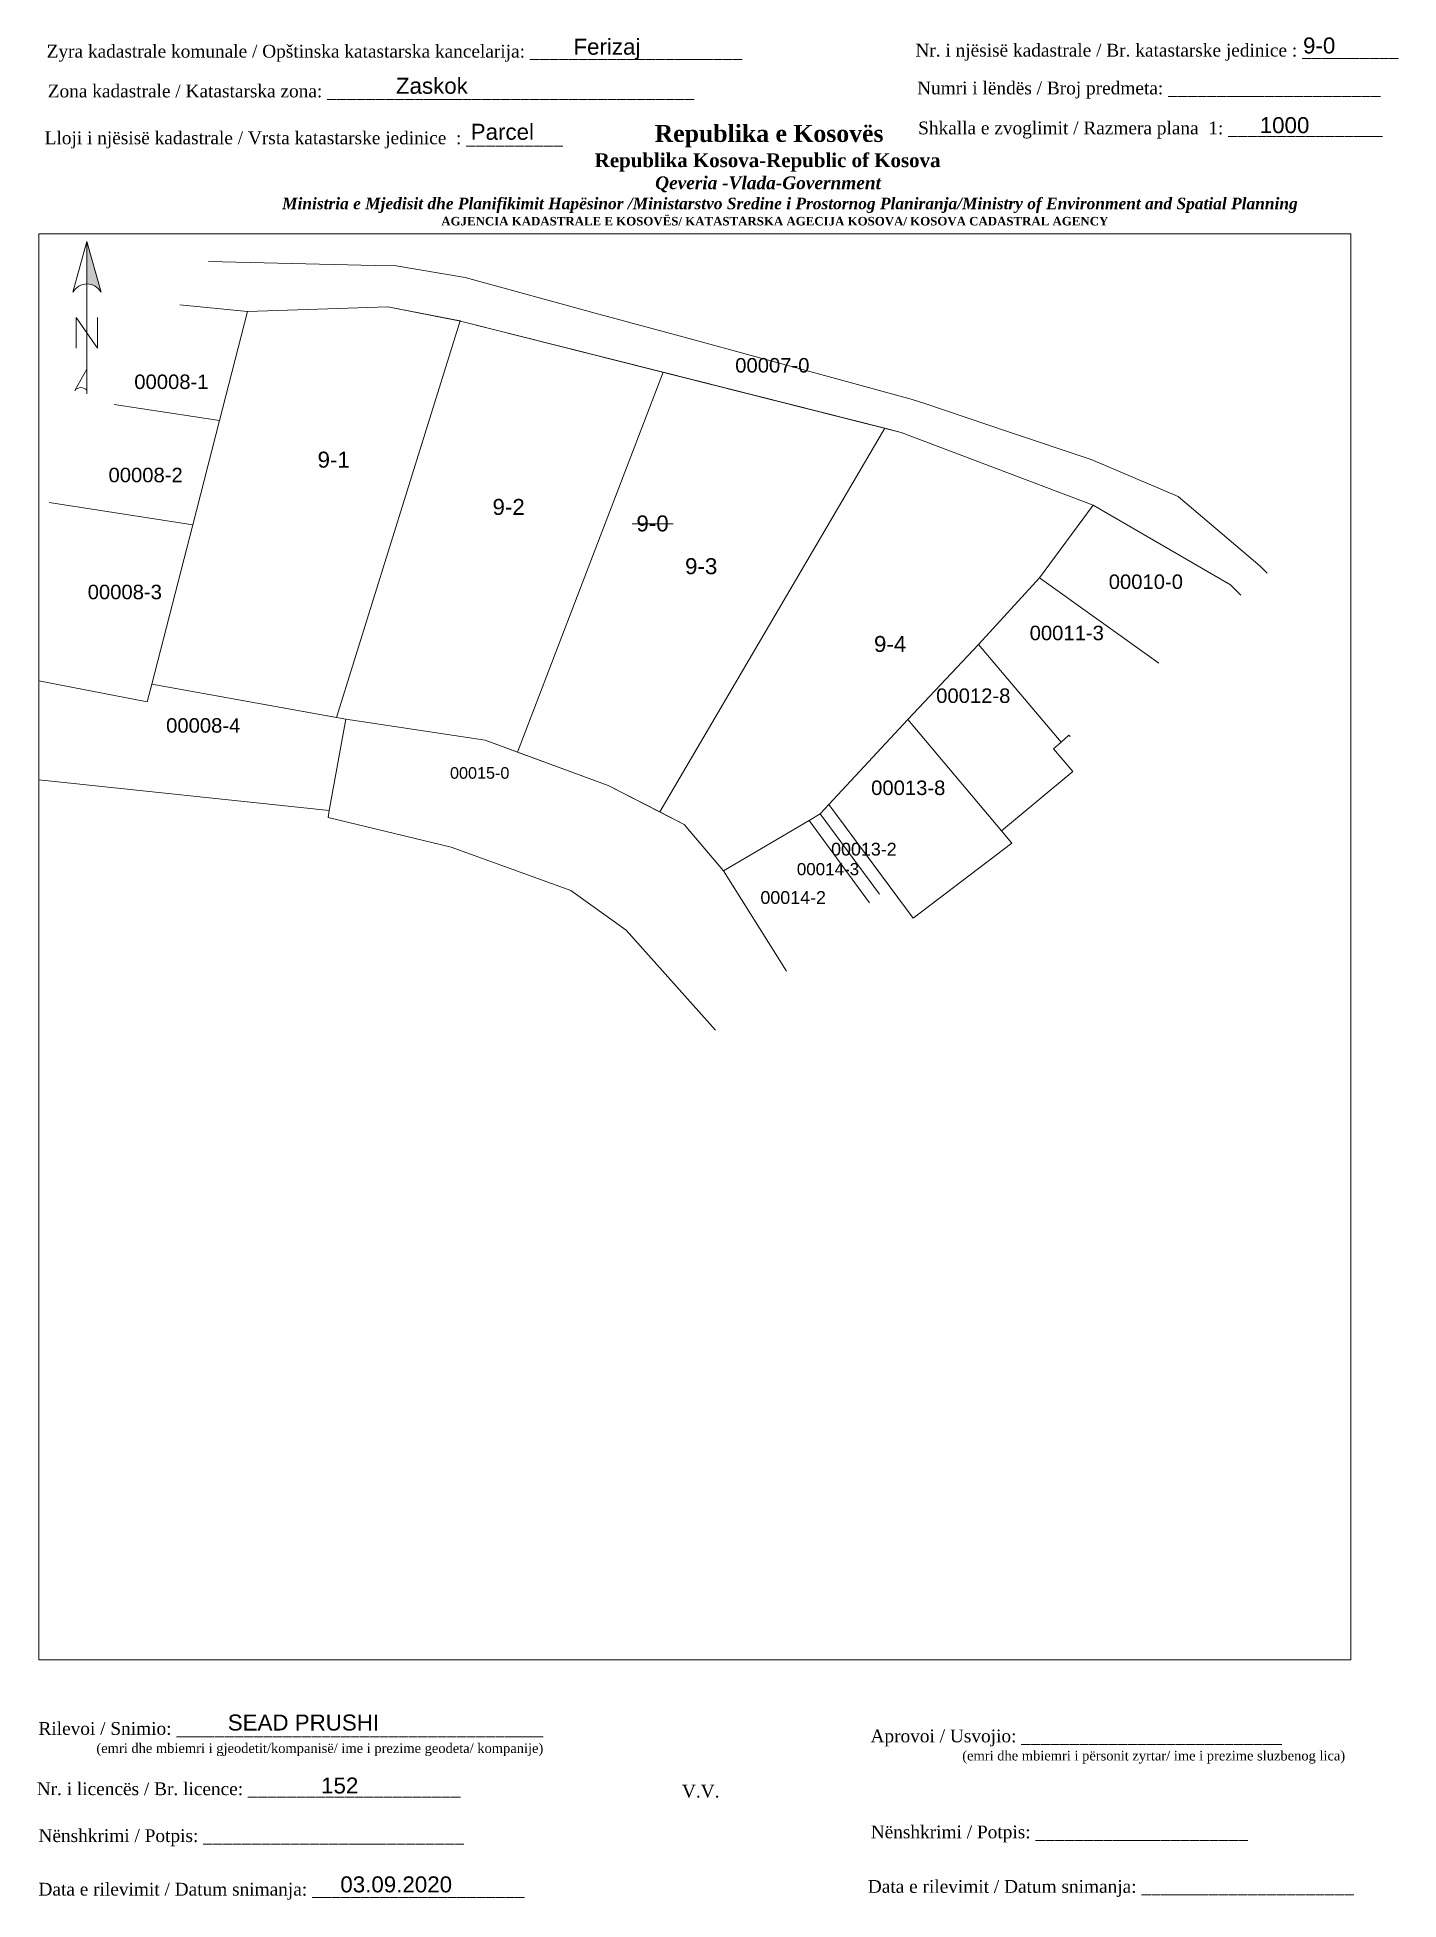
# Paper-space layout '9-0' of a CAD drawing. Header units: metres. Extents: x 0 to 213, y 0 to 292.
# The model-space entities are those that its viewports show. They can reach past a viewport. Long polylines and large blocks are cut down to what shows.
import ezdxf
from ezdxf.enums import TextEntityAlignment as Align

# ---------------------------------------------------------------- set-up
doc = ezdxf.new("R2010")
doc.units = ezdxf.units.M
doc.layers.get('0').update_dxf_attribs({"lineweight": 0})
for name, color, linetype, lineweight in [('Korniza e jashtme', 7, 'Continuous', 0), ('Korniza e jashtme txt', 7, 'Continuous', 0), ('nr parc fqinj', 8, 'Continuous', 0), ('Nr Parceles Baze', 7, 'Continuous', 0), ('Nr-Ri', 1, 'Continuous', 0), ('Par-Re', 1, 'Continuous', 0), ('parc fqinje', 8, 'Continuous', 0)]:
    doc.layers.add(name, color=color, linetype=linetype, lineweight=lineweight)
doc.styles.get("Standard").update_dxf_attribs({"font": 'arial.ttf'})

# ---------------------------------------------------------------- blocks, each defined once
blk = doc.blocks.new('*U54')
at = {"linetype": 'ByBlock', "lineweight": -2}
blk.add_hatch(color=0, dxfattribs=at).paths.add_polyline_path([(0, 562), (0, 301, -0.269143), (87, 250)])
at = {"color": 0, "linetype": 'ByBlock', "lineweight": -2}
for points in [[(87, 250, 0.580323), (-87, 250), (0, 562), (87, 250), (0, 562), (0, 300)], [(0, -356, 0.5), (-75, -356), (0, -225)]]:
    blk.add_lwpolyline(points, format="xyb", dxfattribs=at)
for points in [[(0, -375), (0, 562)], [(-66, -94), (-66, 94), (66, -94), (66, 94)]]:
    blk.add_lwpolyline(points, dxfattribs=at)
blk = doc.blocks.new('ACMAP_ANN_TEMPLATE_PIN-SUN')
blk.add_attdef('PIN', text='', height=2).set_placement((366708.21, 310584.18), align=Align.MIDDLE)

msp = doc.modelspace()

# ---------------------------------------------------------------- linework, layer by layer
at = {"layer": 'Par-Re', "flags": 128}
for points in [[(7511601.06, 4691044.5), (7511589.75, 4691046.71), (7511567.83, 4691046), (7511563.44, 4691028.95), (7511559.24, 4691012.61), (7511552.83, 4690987.71), (7511581.72, 4690982.51)], [(7511632.81, 4691036.49), (7511601.15, 4691044.48), (7511601.06, 4691044.5), (7511581.72, 4690982.51), (7511583.19, 4690982.25), (7511604.99, 4690978.92), (7511610.04, 4690977.06)], [(7511667.49, 4691027.73), (7511632.81, 4691036.49), (7511610.04, 4690977.06), (7511624.2, 4690971.85), (7511632.3, 4690967.73)], [(7511682.14, 4690993.89), (7511691.69, 4691004.34), (7511700.07, 4691015.69), (7511670.05, 4691027.08), (7511667.49, 4691027.73), (7511632.3, 4690967.73), (7511636.13, 4690965.78), (7511642.27, 4690958.52), (7511655.66, 4690966.39), (7511657.38, 4690967.4), (7511658.74, 4690968.87), (7511671.1, 4690982.2)]]:
    msp.add_lwpolyline(points, close=True, dxfattribs=at)
msp.add_lwpolyline([(7511627.96, 4691012.75), (7511634.38, 4691012.75)], dxfattribs=at)
at = {"layer": 'parc fqinje'}
for points in [[(7511561.71, 4691053.77), (7511587.76, 4691053.19), (7511591.07, 4691053.11), (7511601.84, 4691051.28), (7511622.77, 4691045.58), (7511636.09, 4691041.96), (7511671.62, 4691032.28), (7511673.73, 4691031.57), (7511686.84, 4691027.18), (7511699.79, 4691022.84), (7511713.37, 4691017.03), (7511726.22, 4691006.14), (7511727.32, 4691005.05)], [(7511557.25, 4691047.02), (7511567.83, 4691046), (7511563.44, 4691028.95), (7511546.95, 4691031.46)], [(7511723.19, 4691001.63), (7511721.55, 4691003.22), (7511700.07, 4691015.69), (7511670.05, 4691027.08), (7511601.15, 4691044.48), (7511589.75, 4691046.71), (7511567.83, 4691046), (7511557.25, 4691047.02)], [(7511546.95, 4691031.46), (7511563.44, 4691028.95), (7511559.24, 4691012.61), (7511536.8, 4691016.13)], [(7511536.8, 4691016.13), (7511559.24, 4691012.61), (7511552.83, 4690987.71), (7511552.1, 4690984.93), (7511529.27, 4690989.4)], [(7511710.34, 4690990.99), (7511691.69, 4691004.34), (7511700.07, 4691015.69), (7511721.55, 4691003.22), (7511723.19, 4691001.63)], [(7511696.46, 4690979.5), (7511696.27, 4690979.72), (7511695.08, 4690978.64), (7511682.14, 4690993.89), (7511691.69, 4691004.34), (7511710.34, 4690990.99)], [(7511529.27, 4690989.4), (7511552.1, 4690984.93), (7511552.83, 4690987.71), (7511583.19, 4690982.25), (7511580.57, 4690967.92), (7511528.82, 4690973.44)], [(7511640.99, 4690933.58), (7511627.03, 4690949.21), (7511618.36, 4690955.42), (7511599.68, 4690962.22), (7511580.42, 4690966.84), (7511580.57, 4690967.92), (7511583.19, 4690982.25), (7511604.99, 4690978.92), (7511624.2, 4690971.85), (7511636.13, 4690965.78), (7511642.27, 4690958.52), (7511652.13, 4690942.8)], [(7511652.13, 4690942.8), (7511642.27, 4690958.52), (7511655.66, 4690966.39), (7511665.09, 4690953.52)], [(7511665.09, 4690953.52), (7511655.66, 4690966.39), (7511657.38, 4690967.4), (7511666.67, 4690954.84)], [(7511666.67, 4690954.84), (7511657.38, 4690967.4), (7511658.74, 4690968.87), (7511668.2, 4690956.1)]]:
    msp.add_lwpolyline(points, dxfattribs=at)
for points in [[(7511695.08, 4690978.64), (7511693.9, 4690977.57), (7511696.9, 4690974.03), (7511685.73, 4690964.79), (7511671.1, 4690982.2), (7511682.14, 4690993.89), (7511695.08, 4690978.64)], [(7511687.36, 4690962.85), (7511671.91, 4690951.1), (7511658.74, 4690968.87), (7511671.1, 4690982.2), (7511685.73, 4690964.79), (7511687.36, 4690962.85)]]:
    msp.add_lwpolyline(points, close=True, dxfattribs=at)

# ---------------------------------------------------------------- block references
at = {"layer": 'nr parc fqinj'}
ref = msp.add_blockref('ACMAP_ANN_TEMPLATE_PIN-SUN', (7179281.76, 4409614.8), dxfattribs=dict(at, xscale=0.9060995658761647, yscale=0.9060995658761647, zscale=0.9060995658761647))
ref.add_attrib('PIN', '00008-1', dxfattribs={"layer": '0', "height": 2.265}).set_placement((7511555.91, 4691034.99), align=Align.MIDDLE)
ref = msp.add_blockref('ACMAP_ANN_TEMPLATE_PIN-SUN', (7179375.75, 4409617.37), dxfattribs=dict(at, xscale=0.9060995658761647, yscale=0.9060995658761647, zscale=0.9060995658761647))
ref.add_attrib('PIN', '00007-0', dxfattribs={"layer": '0', "height": 2.265}).set_placement((7511649.9, 4691037.57), align=Align.MIDDLE)
ref = msp.add_blockref('ACMAP_ANN_TEMPLATE_PIN-SUN', (7179277.73, 4409600.21), dxfattribs=dict(at, xscale=0.9060995658761647, yscale=0.9060995658761647, zscale=0.9060995658761647))
ref.add_attrib('PIN', '00008-2', dxfattribs={"layer": '0', "height": 2.265}).set_placement((7511551.88, 4691020.41), align=Align.MIDDLE)
ref = msp.add_blockref('ACMAP_ANN_TEMPLATE_PIN-SUN', (7179434.17, 4409583.53), dxfattribs=dict(at, xscale=0.9060995658761647, yscale=0.9060995658761647, zscale=0.9060995658761647))
ref.add_attrib('PIN', '00010-0', dxfattribs={"layer": '0', "height": 2.265}).set_placement((7511708.32, 4691003.72), align=Align.MIDDLE)
ref = msp.add_blockref('ACMAP_ANN_TEMPLATE_PIN-SUN', (7179274.47, 4409581.92), dxfattribs=dict(at, xscale=0.9060995658761647, yscale=0.9060995658761647, zscale=0.9060995658761647))
ref.add_attrib('PIN', '00008-3', dxfattribs={"layer": '0', "height": 2.265}).set_placement((7511548.62, 4691002.12), align=Align.MIDDLE)
ref = msp.add_blockref('ACMAP_ANN_TEMPLATE_PIN-SUN', (7179421.8, 4409575.52), dxfattribs=dict(at, xscale=0.9060995658761647, yscale=0.9060995658761647, zscale=0.9060995658761647))
ref.add_attrib('PIN', '00011-3', dxfattribs={"layer": '0', "height": 2.265}).set_placement((7511695.95, 4690995.71), align=Align.MIDDLE)
ref = msp.add_blockref('ACMAP_ANN_TEMPLATE_PIN-SUN', (7179407.18, 4409565.71), dxfattribs=dict(at, xscale=0.9060995658761647, yscale=0.9060995658761647, zscale=0.9060995658761647))
ref.add_attrib('PIN', '00012-8', dxfattribs={"layer": '0', "height": 2.265}).set_placement((7511681.33, 4690985.9), align=Align.MIDDLE)
ref = msp.add_blockref('ACMAP_ANN_TEMPLATE_PIN-SUN', (7179286.74, 4409561.06), dxfattribs=dict(at, xscale=0.9060995658761647, yscale=0.9060995658761647, zscale=0.9060995658761647))
ref.add_attrib('PIN', '00008-4', dxfattribs={"layer": '0', "height": 2.265}).set_placement((7511560.89, 4690981.25), align=Align.MIDDLE)
at = {"layer": 'nr parc fqinj', "xscale": 0.9060995658761647, "yscale": 0.9060995658761647, "zscale": 0.9060995658761647}
msp.add_blockref('ACMAP_ANN_TEMPLATE_PIN-SUN', (7179329.98, 4409553.63), dxfattribs=at).add_auto_attribs({'PIN': '00015-0'})
at = {"layer": 'nr parc fqinj'}
ref = msp.add_blockref('ACMAP_ANN_TEMPLATE_PIN-SUN', (7179397.02, 4409551.31), dxfattribs=dict(at, xscale=0.9060995658761647, yscale=0.9060995658761647, zscale=0.9060995658761647))
ref.add_attrib('PIN', '00013-8', dxfattribs={"layer": '0', "height": 2.265}).set_placement((7511671.16, 4690971.5), align=Align.MIDDLE)
for p, values in [((7144956.01, 4380377.72), {'PIN': '00013-2'}), ((7144944.95, 4380370.16), {'PIN': '00014-2'})]:
    msp.add_blockref('ACMAP_ANN_TEMPLATE_PIN-SUN', p, dxfattribs=at).add_auto_attribs(values)
ref = msp.add_blockref('ACMAP_ANN_TEMPLATE_PIN-SUN', (7144950.39, 4380374.6), dxfattribs=at)
ref.add_attrib('PIN', '00014-3', dxfattribs={"layer": '0', "height": 1.9}).set_placement((7511658.6, 4690958.78), align=Align.MIDDLE)

# ---------------------------------------------------------------- texts
at = {"layer": 'Nr Parceles Baze'}
msp.add_text('9-0', height=2.5, dxfattribs=at).set_placement((7511628.64, 4691011.59))
at = {"layer": 'Nr-Ri'}
for s, p in [('9-1', (7511578.77, 4691021.56)), ('9-2', (7511606.13, 4691014.17)), ('9-3', (7511636.25, 4691004.9)), ('9-4', (7511665.8, 4690992.74))]:
    msp.add_text(s, height=2.5, dxfattribs=at).set_placement(p)

psp = doc.layouts.new('9-0')

# ---------------------------------------------------------------- block references
at = {"xscale": 0.0254, "yscale": 0.0254, "zscale": 0.0254}
psp.add_blockref('*U54', (7.95, 245.33), dxfattribs=at)

# ---------------------------------------------------------------- texts
at = {"layer": 'Korniza e jashtme txt'}
for s, insert, char_height, width, attachment_point in [('Ferizaj', (84.04, 291.31), 2.5, 19.3474, 1), ('9-0', (198.16, 291.51), 2.5, 23.5616, 1), ('{\\fTimes New Roman|b0|i0|c0|p18; Zyra kadastrale komunale / Opštinska katastarska kancelarija: ______________________}', (0.89, 290.36), 2, 114.6874, 1), ('{\\fTimes New Roman|b0|i0|c0|p18;Nr. i njësisë kadastrale / Br. katastarske jedinice : __________}', (137.52, 290.52), 2, 98.5379, 1), ('{\\fTimes New Roman|b0|i0|c0|p18; Zona kadastrale / Katastarska zona: ______________________________________}', (1.06, 284.14), 2, 101.8807, 1), ('Zaskok', (56.27, 285.2), 2.5, 40.037, 1), ('{\\fTimes New Roman|b0|i0|c0|p18; Numri i lëndës / Broj predmeta: ______________________}', (137.03, 284.61), 2, 83.344, 1), ('{\\fTimes New Roman|b0|i0|c0|p18; Lloji i njësisë kadastrale / Vrsta katastarske jedinice  : __________ }', (0.58, 276.81), 2, 108.0893, 1), ('\\pi77.297;{\\fBook Antiqua|b1|i0|c0|p18;\\H1.333x;Republika e Kosovës\\fTimes New Roman|b1|i0|c0|p18;\\P\\pi67.927;\\fBook Antiqua|b1|i0|c0|p18;\\H0.8125x;Republika Kosova-Republic of Kosova\\fTimes New Roman|b1|i0|c0|p18;\\P\\pi77.378;\\fBook Antiqua|b1|i1|c0|p18;\\H0.9233x;Qeveria -Vlada-Government \\P\\pi13.032,l6,t23.033;\\fTimes New Roman|b1|i1|c0|p18;\\H0.9x;Ministria e Mjedisit dhe Planifikimit Hapësinor /Ministarstvo Sredine i Prostornog Planiranja/Ministry of Environment and Spatial Planning\\P\\pi43.931,l0,tz;\\fBook Antiqua|b1|i0|c0|p18;\\H0.7406x;AGJENCIA KADASTRALE E KOSOVËS/ KATASTARSKA AGECIJA KOSOVA/ KOSOVA CADASTRAL AGENCY}', (19.44, 277.84), 2, 191.8237, 1), ('{\\fArial|b0|i0|c0|p34;Parcel}', (67.97, 278.01), 2.5, 14.2476, 1), ('{\\fTimes New Roman|b0|i0|c0|p18; Shkalla e zvoglimit / Razmera plana  1: ________________}', (137.2, 278.36), 2, 98.5379, 1), ('1000', (191.38, 279.05), 2.5, 19.3474, 1), ('SEAD PRUSHI', (29.97, 29.26), 2.5, 35.1364, 1), ('{\\fTimes New Roman|b0|i0|c0|p18; Rilevoi / Snimio: ______________________________________\\P             \\H0.75x;(emri dhe mbiemri i gjeodetit/kompanisë/ ime i prezime geodeta/ kompanije)}', (-0.39, 28.08), 2, 87.3883, 1), ('{\\fTimes New Roman|b0|i0|c0|p18; Aprovoi / Usvojio: ___________________________\\P                    \\H0.75x;(emri dhe mbiemri i përsonit zyrtar/ ime i prezime sluzbenog lica)}', (129.75, 26.91), 2, 83.344, 1), ('{\\fTimes New Roman|b0|i0|c0|p18; Nr. i licencës / Br. licence: ______________________\\P                                }', (-0.67, 18.65), 2, 83.344, 1), ('152', (44.57, 19.41), 2.5, 5.2174, 1), ('{\\fTimes New Roman|b0|i0|c0|p18;V.V.                                 }', (101.01, 18.27), 2, 9.4297, 1), ('{\\fTimes New Roman|b0|i0|c0|p18; Nënshkrimi / Potpis: ______________________\\P                                 }', (189.53, 11.9), 2, 83.344, 3), ('{\\fTimes New Roman|b0|i0|c0|p18; Nënshkrimi / Potpis: ___________________________\\P                                 }', (-0.39, 11.32), 2, 83.344, 1), ('{\\fTimes New Roman|b0|i0|c0|p18; Data e rilevimit / Datum snimanja: ______________________\\P                                 }', (-0.39, 2.94), 2, 83.344, 1), ('03.09.2020', (47.58, 3.95), 2.5, 19.3474, 1), ('{\\fTimes New Roman|b0|i0|c0|p18; Data e rilevimit / Datum snimanja: ______________________\\P                                 }', (206.1, 3.38), 2, 83.344, 3)]:
    psp.add_mtext(s, dxfattribs=dict(at, insert=insert, char_height=char_height, width=width, attachment_point=attachment_point))

# ---------------------------------------------------------------- viewports
at = {"layer": 'Korniza e jashtme', "view_target_point": (7499131.1, 4689980.52), "view_twist_angle": 360}
psp.add_viewport(center=(103.03, 149.32), size=(205.19, 222.973), view_center_point=(12506.68, 966.12), view_height=222.973, dxfattribs=at)

doc.saveas('drawing.dxf')
